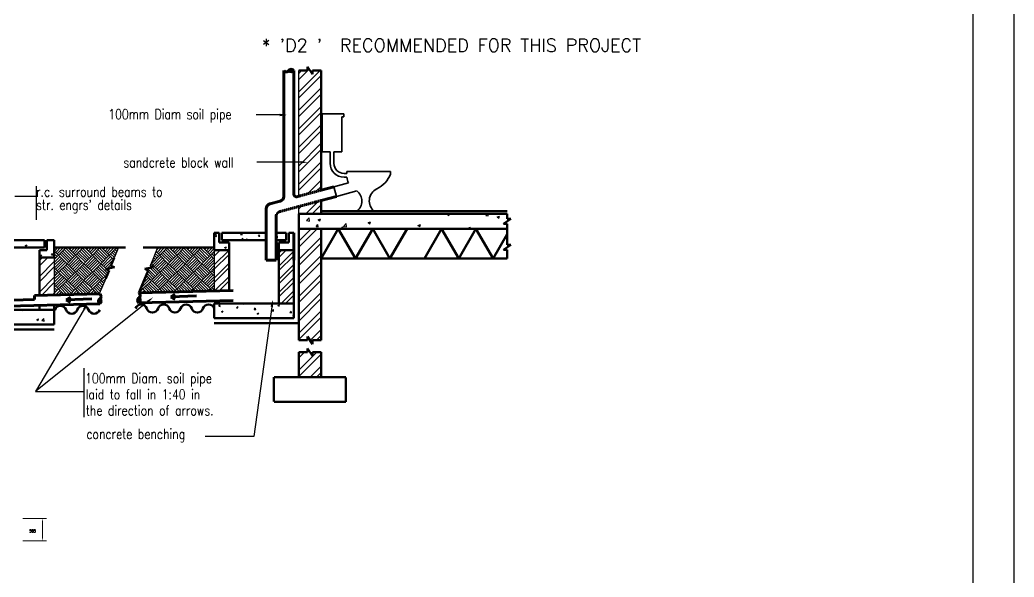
# Model space of a CAD drawing. Header units: inches. Extents: x 23 to 2032867, y 13 to 664695.
# Drawn here: x 1087707 to 1104096, y 492077 to 501255 of the extents above; entities that cross this region are included whole.
import ezdxf
from ezdxf.enums import TextEntityAlignment as Align

# ---------------------------------------------------------------- set-up
doc = ezdxf.new("R2010")
doc.units = ezdxf.units.IN
doc.header["$MEASUREMENT"] = 0
doc.linetypes.add('DASHED2', pattern=[0.375, 0.25, -0.125])
for name, color, linetype, lineweight in [('DIMEXT', 7, 'Continuous', 9), ('PIPES', 1, 'Continuous', 70), ('TXT1', 4, 'Continuous', 13), ('TXT2', 7, 'Continuous', 0), ('WALLS', 7, 'Continuous', 50)]:
    doc.layers.add(name, color=color, linetype=linetype, lineweight=lineweight)
for name, color, linetype in [('PLOTYR', 15, 'Continuous'), ('plotyr1', 13, 'Continuous'), ('PLUMBING', 8, 'Continuous'), ('WC', 2, 'Continuous')]:
    doc.layers.add(name, color=color, linetype=linetype)
doc.styles.add('RomanS', font='romans.shx')
doc.styles.add('TXT1', font='romand__.ttf', dxfattribs={"width": 0.8, "height": 100})

msp = doc.modelspace()

# ---------------------------------------------------------------- linework, layer by layer
for p, q in [((1092303.548, 500272.313, 0), (1092473.371, 500442.136, 0)), ((1092303.548, 498350.54, 0), (1092303.548, 500420.459, 0)), ((1092303.548, 500069.621, 0), (1092654.385, 500420.459, 0)), ((1092303.548, 500373.659, 0), (1092350.347, 500420.459, 0)), ((1092303.548, 499968.275, 0), (1092672.098, 500336.825, 0)), ((1092303.548, 499765.583, 0), (1092672.098, 500134.133, 0)), ((1092303.548, 499664.237, 0), (1092672.098, 500032.787, 0)), ((1092303.548, 499461.545, 0), (1092672.098, 499830.095, 0)), ((1092303.548, 499360.199, 0), (1092672.098, 499728.749, 0)), ((1091988.853, 499688.64, 0), (1091601.289, 499688.64, 0)), ((1092303.548, 499157.506, 0), (1092672.098, 499526.056, 0)), ((1092303.548, 499056.16, 0), (1092672.098, 499424.71, 0)), ((1092303.548, 498853.468, 0), (1092672.098, 499222.018, 0)), ((1092303.548, 498752.122, 0), (1092672.098, 499120.672, 0)), ((1092332.953, 498909.184, 0), (1091612.759, 498909.184, 0)), ((1092303.548, 498549.43, 0), (1092672.098, 498917.98, 0)), ((1092303.548, 498448.084, 0), (1092672.098, 498816.634, 0)), ((1092447.183, 498389.027, 0), (1092672.098, 498613.942, 0)), ((1087980.096, 497963.736, 0), (1087980.096, 498515.952, 0)), ((1092585.624, 498426.122, 0), (1092672.098, 498512.596, 0)), ((1087626.022, 498349.751, 0), (1087980.096, 498349.751, 0)), ((1092422.567, 498060.373, 0), (1092630.858, 498268.664, 0)), ((1092303.548, 498144.046, 0), (1092353.976, 498194.474, 0)), ((1092303.548, 498060.373, 0), (1092303.548, 498180.961, 0)), ((1092523.913, 498060.373, 0), (1092672.098, 498208.557, 0)), ((1092303.548, 497612.003, 0), (1092506.218, 497814.673, 0)), ((1092303.548, 497510.657, 0), (1092607.564, 497814.673, 0)), ((1092303.548, 497307.965, 0), (1092672.098, 497676.515, 0)), ((1088274.831, 497492.103, 0), (1088286.181, 497503.453, 0)), ((1088346.032, 497377.986, 0), (1088274.831, 497449.187, 0)), ((1088276.538, 497447.48, 0), (1088332.51, 497503.453, 0)), ((1088299.703, 497424.315, 0), (1088378.84, 497503.453, 0)), ((1088322.867, 497401.151, 0), (1088425.17, 497503.453, 0)), ((1088346.032, 497377.986, 0), (1088471.499, 497503.453, 0)), ((1088531.351, 497285.326, 0), (1088392.362, 497424.315, 0)), ((1088554.516, 497308.491, 0), (1088415.527, 497447.48, 0)), ((1088577.68, 497331.656, 0), (1088438.691, 497470.645, 0)), ((1088600.845, 497354.821, 0), (1088461.856, 497493.81, 0)), ((1088624.01, 497377.986, 0), (1088498.543, 497503.453, 0)), ((1088508.186, 497493.81, 0), (1088517.829, 497503.453, 0)), ((1088531.351, 497470.645, 0), (1088564.159, 497503.453, 0)), ((1088554.516, 497447.48, 0), (1088610.488, 497503.453, 0)), ((1088577.68, 497424.315, 0), (1088656.818, 497503.453, 0)), ((1088600.845, 497401.151, 0), (1088703.148, 497503.453, 0)), ((1088624.01, 497377.986, 0), (1088749.477, 497503.453, 0)), ((1088809.329, 497285.326, 0), (1088670.34, 497424.315, 0)), ((1088832.493, 497308.491, 0), (1088693.504, 497447.48, 0)), ((1088855.658, 497331.656, 0), (1088716.669, 497470.645, 0)), ((1088878.823, 497354.821, 0), (1088739.834, 497493.81, 0)), ((1088901.988, 497377.986, 0), (1088776.521, 497503.453, 0)), ((1088786.164, 497493.81, 0), (1088795.807, 497503.453, 0)), ((1088809.329, 497470.645, 0), (1088842.136, 497503.453, 0)), ((1088832.493, 497447.48, 0), (1088888.466, 497503.453, 0)), ((1088855.658, 497424.315, 0), (1088934.796, 497503.453, 0)), ((1088878.823, 497401.151, 0), (1088981.125, 497503.453, 0)), ((1088901.988, 497377.986, 0), (1089027.455, 497503.453, 0)), ((1089087.306, 497285.326, 0), (1088948.317, 497424.315, 0)), ((1089110.471, 497308.491, 0), (1088971.482, 497447.48, 0)), ((1089133.636, 497331.656, 0), (1088994.647, 497470.645, 0)), ((1089156.801, 497354.821, 0), (1089017.812, 497493.81, 0)), ((1089179.966, 497377.986, 0), (1089054.498, 497503.453, 0)), ((1089064.142, 497493.81, 0), (1089073.785, 497503.453, 0)), ((1089087.306, 497470.645, 0), (1089120.114, 497503.453, 0)), ((1089110.471, 497447.48, 0), (1089166.444, 497503.453, 0)), ((1089133.636, 497424.315, 0), (1089212.774, 497503.453, 0)), ((1089156.801, 497401.151, 0), (1089259.103, 497503.453, 0)), ((1089179.966, 497377.986, 0), (1089305.433, 497503.453, 0)), ((1089277.547, 497373.064, 0), (1089226.295, 497424.315, 0)), ((1089291.08, 497405.86, 0), (1089249.46, 497447.48, 0)), ((1089331.352, 497503.453, 0), (1089261.991, 497335.368, 0)), ((1089304.614, 497438.656, 0), (1089272.625, 497470.645, 0)), ((1089318.147, 497471.453, 0), (1089295.79, 497493.81, 0)), ((1089320.344, 497476.776, 0), (1089318.237, 497478.883, 0)), ((1089977.005, 497504.31, 0), (1089907.645, 497336.225, 0)), ((1090013.899, 497377.986, 0), (1089950.882, 497441.003, 0)), ((1089959.983, 497463.058, 0), (1090000.377, 497503.453, 0)), ((1089967.569, 497424.315, 0), (1090046.707, 497503.453, 0)), ((1089972.542, 497493.493, 0), (1089982.502, 497503.453, 0)), ((1089990.734, 497401.151, 0), (1090093.037, 497503.453, 0)), ((1090013.899, 497377.986, 0), (1090139.366, 497503.453, 0)), ((1090199.218, 497285.326, 0), (1090060.229, 497424.315, 0)), ((1090222.382, 497308.491, 0), (1090083.394, 497447.48, 0)), ((1090245.547, 497331.656, 0), (1090106.558, 497470.645, 0)), ((1090268.712, 497354.821, 0), (1090129.723, 497493.81, 0)), ((1090291.877, 497377.986, 0), (1090166.41, 497503.453, 0)), ((1090176.053, 497493.81, 0), (1090185.696, 497503.453, 0)), ((1090199.218, 497470.645, 0), (1090232.026, 497503.453, 0)), ((1090222.382, 497447.48, 0), (1090278.355, 497503.453, 0)), ((1090245.547, 497424.315, 0), (1090324.685, 497503.453, 0)), ((1090268.712, 497401.151, 0), (1090371.014, 497503.453, 0)), ((1090291.877, 497377.986, 0), (1090417.344, 497503.453, 0)), ((1090477.195, 497285.326, 0), (1090338.207, 497424.315, 0)), ((1090500.36, 497308.491, 0), (1090361.371, 497447.48, 0)), ((1090523.525, 497331.656, 0), (1090384.536, 497470.645, 0)), ((1090546.69, 497354.821, 0), (1090407.701, 497493.81, 0)), ((1090569.855, 497377.986, 0), (1090444.388, 497503.453, 0)), ((1090454.031, 497493.81, 0), (1090463.674, 497503.453, 0)), ((1090477.195, 497470.645, 0), (1090510.003, 497503.453, 0)), ((1090500.36, 497447.48, 0), (1090556.333, 497503.453, 0)), ((1090523.525, 497424.315, 0), (1090602.663, 497503.453, 0)), ((1090546.69, 497401.151, 0), (1090648.992, 497503.453, 0)), ((1090569.855, 497377.986, 0), (1090695.322, 497503.453, 0)), ((1090755.173, 497285.326, 0), (1090616.184, 497424.315, 0)), ((1090778.338, 497308.491, 0), (1090639.349, 497447.48, 0)), ((1090801.503, 497331.656, 0), (1090662.514, 497470.645, 0)), ((1090824.668, 497354.821, 0), (1090685.679, 497493.81, 0)), ((1090847.833, 497377.986, 0), (1090722.365, 497503.453, 0)), ((1090732.008, 497493.81, 0), (1090741.652, 497503.453, 0)), ((1090755.173, 497470.645, 0), (1090787.981, 497503.453, 0)), ((1090778.338, 497447.48, 0), (1090834.311, 497503.453, 0)), ((1090801.503, 497424.315, 0), (1090880.64, 497503.453, 0)), ((1090824.668, 497401.151, 0), (1090911.248, 497487.73, 0)), ((1090847.833, 497377.986, 0), (1090911.248, 497441.401, 0)), ((1090908.386, 497478.468, 0), (1090883.402, 497503.453, 0)), ((1090911.248, 497407.23, 0), (1090894.162, 497424.315, 0)), ((1090911.248, 497462.503, 0), (1090911.248, 496790.21, 0)), ((1090911.248, 497435.856, 0), (1090937.895, 497462.503, 0)), ((1092303.548, 497206.619, 0), (1092672.098, 497575.169, 0)), ((1088322.867, 497354.821, 0), (1088274.831, 497402.857, 0)), ((1088274.831, 497306.785, 0), (1088346.032, 497377.986, 0)), ((1088299.703, 497331.656, 0), (1088274.831, 497356.528, 0)), ((1088274.831, 497260.455, 0), (1088369.197, 497354.821, 0)), ((1088274.831, 497339.653, 0), (1088274.831, 496721.173, 0)), ((1088274.831, 497214.125, 0), (1088392.362, 497331.656, 0)), ((1088276.538, 497308.491, 0), (1088274.831, 497310.198, 0)), ((1088276.538, 497169.502, 0), (1088415.527, 497308.491, 0)), ((1088299.703, 497146.338, 0), (1088438.691, 497285.326, 0)), ((1088322.867, 497123.173, 0), (1088461.856, 497262.162, 0)), ((1088485.021, 497238.997, 0), (1088346.032, 497377.986, 0)), ((1088508.186, 497262.162, 0), (1088369.197, 497401.151, 0)), ((1088485.021, 497238.997, 0), (1088624.01, 497377.986, 0)), ((1088508.186, 497215.832, 0), (1088647.175, 497354.821, 0)), ((1088531.351, 497192.667, 0), (1088670.34, 497331.656, 0)), ((1088554.516, 497169.502, 0), (1088693.504, 497308.491, 0)), ((1088577.68, 497146.338, 0), (1088716.669, 497285.326, 0)), ((1088600.845, 497123.173, 0), (1088739.834, 497262.162, 0)), ((1088762.999, 497238.997, 0), (1088624.01, 497377.986, 0)), ((1088786.164, 497262.162, 0), (1088647.175, 497401.151, 0)), ((1088762.999, 497238.997, 0), (1088901.988, 497377.986, 0)), ((1088786.164, 497215.832, 0), (1088925.153, 497354.821, 0)), ((1088809.329, 497192.667, 0), (1088948.317, 497331.656, 0)), ((1088832.493, 497169.502, 0), (1088971.482, 497308.491, 0)), ((1088855.658, 497146.338, 0), (1088994.647, 497285.326, 0)), ((1088878.823, 497123.173, 0), (1089017.812, 497262.162, 0)), ((1089040.977, 497238.997, 0), (1088901.988, 497377.986, 0)), ((1089064.142, 497262.162, 0), (1088925.153, 497401.151, 0)), ((1089040.977, 497238.997, 0), (1089179.966, 497377.986, 0)), ((1089064.142, 497215.832, 0), (1089203.13, 497354.821, 0)), ((1089087.306, 497192.667, 0), (1089226.295, 497331.656, 0)), ((1089110.471, 497169.502, 0), (1089249.46, 497308.491, 0)), ((1089250.48, 497307.472, 0), (1089179.966, 497377.986, 0)), ((1089264.013, 497340.268, 0), (1089203.13, 497401.151, 0)), ((1089907.645, 497336.225, 0), (1089852.973, 497203.738, 0)), ((1089874.91, 497238.997, 0), (1090013.899, 497377.986, 0)), ((1089898.075, 497262.162, 0), (1089883.214, 497277.023, 0)), ((1089921.24, 497285.326, 0), (1089896.748, 497309.819, 0)), ((1089898.075, 497215.832, 0), (1090037.064, 497354.821, 0)), ((1089944.405, 497308.491, 0), (1089910.281, 497342.615, 0)), ((1089921.24, 497192.667, 0), (1090060.229, 497331.656, 0)), ((1089967.569, 497331.656, 0), (1089923.815, 497375.411, 0)), ((1089990.734, 497354.821, 0), (1089937.348, 497408.207, 0)), ((1089944.405, 497169.502, 0), (1090083.394, 497308.491, 0)), ((1089967.569, 497146.338, 0), (1090106.558, 497285.326, 0)), ((1089990.734, 497123.173, 0), (1090129.723, 497262.162, 0)), ((1090152.888, 497238.997, 0), (1090013.899, 497377.986, 0)), ((1090176.053, 497262.162, 0), (1090037.064, 497401.151, 0)), ((1090152.888, 497238.997, 0), (1090291.877, 497377.986, 0)), ((1090176.053, 497215.832, 0), (1090315.042, 497354.821, 0)), ((1090199.218, 497192.667, 0), (1090338.207, 497331.656, 0)), ((1090222.382, 497169.502, 0), (1090361.371, 497308.491, 0)), ((1090245.547, 497146.338, 0), (1090384.536, 497285.326, 0)), ((1090268.712, 497123.173, 0), (1090407.701, 497262.162, 0)), ((1090430.866, 497238.997, 0), (1090291.877, 497377.986, 0)), ((1090454.031, 497262.162, 0), (1090315.042, 497401.151, 0)), ((1090430.866, 497238.997, 0), (1090569.855, 497377.986, 0)), ((1090454.031, 497215.832, 0), (1090593.02, 497354.821, 0)), ((1090477.195, 497192.667, 0), (1090616.184, 497331.656, 0)), ((1090500.36, 497169.502, 0), (1090639.349, 497308.491, 0)), ((1090523.525, 497146.338, 0), (1090662.514, 497285.326, 0)), ((1090546.69, 497123.173, 0), (1090685.679, 497262.162, 0)), ((1090708.844, 497238.997, 0), (1090569.855, 497377.986, 0)), ((1090732.008, 497262.162, 0), (1090593.02, 497401.151, 0)), ((1090708.844, 497238.997, 0), (1090847.833, 497377.986, 0)), ((1090732.008, 497215.832, 0), (1090870.997, 497354.821, 0)), ((1090755.173, 497192.667, 0), (1090894.162, 497331.656, 0)), ((1090778.338, 497169.502, 0), (1090911.248, 497302.412, 0)), ((1090801.503, 497146.338, 0), (1090911.248, 497256.082, 0)), ((1090911.248, 497314.571, 0), (1090847.833, 497377.986, 0)), ((1090911.248, 497360.9, 0), (1090870.997, 497401.151, 0)), ((1092303.548, 497003.926, 0), (1092672.098, 497372.476, 0)), ((1092303.548, 496902.58, 0), (1092672.098, 497271.13, 0)), ((1088346.032, 497100.008, 0), (1088274.831, 497171.209, 0)), ((1088322.867, 497076.843, 0), (1088274.831, 497124.879, 0)), ((1088274.831, 497028.807, 0), (1088346.032, 497100.008, 0)), ((1088346.032, 497100.008, 0), (1088485.021, 497238.997, 0)), ((1088485.021, 496961.019, 0), (1088346.032, 497100.008, 0)), ((1088508.186, 496984.184, 0), (1088369.197, 497123.173, 0)), ((1088531.351, 497007.349, 0), (1088392.362, 497146.338, 0)), ((1088554.516, 497030.513, 0), (1088415.527, 497169.502, 0)), ((1088577.68, 497053.678, 0), (1088438.691, 497192.667, 0)), ((1088600.845, 497076.843, 0), (1088461.856, 497215.832, 0)), ((1088624.01, 497100.008, 0), (1088485.021, 497238.997, 0)), ((1088485.021, 496961.019, 0), (1088624.01, 497100.008, 0)), ((1088624.01, 497100.008, 0), (1088762.999, 497238.997, 0)), ((1088762.999, 496961.019, 0), (1088624.01, 497100.008, 0)), ((1088786.164, 496984.184, 0), (1088647.175, 497123.173, 0)), ((1088809.329, 497007.349, 0), (1088670.34, 497146.338, 0)), ((1088832.493, 497030.513, 0), (1088693.504, 497169.502, 0)), ((1088855.658, 497053.678, 0), (1088716.669, 497192.667, 0)), ((1088878.823, 497076.843, 0), (1088739.834, 497215.832, 0)), ((1088901.988, 497100.008, 0), (1088762.999, 497238.997, 0)), ((1088762.999, 496961.019, 0), (1088901.988, 497100.008, 0)), ((1088901.988, 497100.008, 0), (1089040.977, 497238.997, 0)), ((1089040.977, 496961.019, 0), (1088901.988, 497100.008, 0)), ((1089064.142, 496984.184, 0), (1088925.153, 497123.173, 0)), ((1089087.306, 497007.349, 0), (1088948.317, 497146.338, 0)), ((1089110.471, 497030.513, 0), (1088971.482, 497169.502, 0)), ((1089133.636, 497053.678, 0), (1088994.647, 497192.667, 0)), ((1089155.745, 497077.899, 0), (1089017.812, 497215.832, 0)), ((1089127.696, 497152.277, 0), (1089040.977, 497238.997, 0)), ((1089142.531, 497155.232, 0), (1089219.362, 497232.063, 0)), ((1089200.385, 497166.757, 0), (1089227.982, 497194.354, 0)), ((1089921.24, 497007.349, 0), (1089815.547, 497113.042, 0)), ((1089944.405, 497030.513, 0), (1089829.358, 497145.56, 0)), ((1089967.569, 497053.678, 0), (1089852.523, 497168.724, 0)), ((1089871.475, 497196.102, 0), (1089856.147, 497211.43, 0)), ((1089862.332, 497226.419, 0), (1089874.91, 497238.997, 0)), ((1089874.91, 497238.997, 0), (1089869.681, 497244.226, 0)), ((1090013.899, 497100.008, 0), (1089874.91, 497238.997, 0)), ((1089874.91, 496961.019, 0), (1090013.899, 497100.008, 0)), ((1089990.734, 497076.843, 0), (1089891.005, 497176.572, 0)), ((1090013.899, 497100.008, 0), (1090152.888, 497238.997, 0)), ((1090152.888, 496961.019, 0), (1090013.899, 497100.008, 0)), ((1090176.053, 496984.184, 0), (1090037.064, 497123.173, 0)), ((1090199.218, 497007.349, 0), (1090060.229, 497146.338, 0)), ((1090222.382, 497030.513, 0), (1090083.394, 497169.502, 0)), ((1090245.547, 497053.678, 0), (1090106.558, 497192.667, 0)), ((1090268.712, 497076.843, 0), (1090129.723, 497215.832, 0)), ((1090291.877, 497100.008, 0), (1090152.888, 497238.997, 0)), ((1090152.888, 496961.019, 0), (1090291.877, 497100.008, 0)), ((1090291.877, 497100.008, 0), (1090430.866, 497238.997, 0)), ((1090430.866, 496961.019, 0), (1090291.877, 497100.008, 0)), ((1090454.031, 496984.184, 0), (1090315.042, 497123.173, 0)), ((1090477.195, 497007.349, 0), (1090338.207, 497146.338, 0)), ((1090500.36, 497030.513, 0), (1090361.371, 497169.502, 0)), ((1090523.525, 497053.678, 0), (1090384.536, 497192.667, 0)), ((1090546.69, 497076.843, 0), (1090407.701, 497215.832, 0)), ((1090569.855, 497100.008, 0), (1090430.866, 497238.997, 0)), ((1090430.866, 496961.019, 0), (1090569.855, 497100.008, 0)), ((1090569.855, 497100.008, 0), (1090708.844, 497238.997, 0)), ((1090708.844, 496961.019, 0), (1090569.855, 497100.008, 0)), ((1090732.008, 496984.184, 0), (1090593.02, 497123.173, 0)), ((1090755.173, 497007.349, 0), (1090616.184, 497146.338, 0)), ((1090778.338, 497030.513, 0), (1090639.349, 497169.502, 0)), ((1090801.503, 497053.678, 0), (1090662.514, 497192.667, 0)), ((1090824.668, 497076.843, 0), (1090685.679, 497215.832, 0)), ((1090847.833, 497100.008, 0), (1090708.844, 497238.997, 0)), ((1090708.844, 496961.019, 0), (1090847.833, 497100.008, 0)), ((1090824.668, 497123.173, 0), (1090911.248, 497209.753, 0)), ((1090847.833, 497100.008, 0), (1090911.248, 497163.423, 0)), ((1090911.248, 497036.593, 0), (1090847.833, 497100.008, 0)), ((1090911.248, 497082.922, 0), (1090870.997, 497123.173, 0)), ((1090911.248, 497129.252, 0), (1090894.162, 497146.338, 0)), ((1088299.703, 497053.678, 0), (1088274.831, 497078.55, 0)), ((1088274.831, 496982.477, 0), (1088369.197, 497076.843, 0)), ((1088274.831, 496936.148, 0), (1088392.362, 497053.678, 0)), ((1088276.538, 497030.513, 0), (1088274.831, 497032.22, 0)), ((1088276.538, 496891.525, 0), (1088415.527, 497030.513, 0)), ((1088299.703, 496868.36, 0), (1088438.691, 497007.349, 0)), ((1088322.867, 496845.195, 0), (1088461.856, 496984.184, 0)), ((1088346.032, 496822.03, 0), (1088485.021, 496961.019, 0)), ((1088600.845, 496798.865, 0), (1088461.856, 496937.854, 0)), ((1088624.01, 496822.03, 0), (1088485.021, 496961.019, 0)), ((1088508.186, 496937.854, 0), (1088647.175, 497076.843, 0)), ((1088531.351, 496914.689, 0), (1088670.34, 497053.678, 0)), ((1088554.516, 496891.525, 0), (1088693.504, 497030.513, 0)), ((1088577.68, 496868.36, 0), (1088716.669, 497007.349, 0)), ((1088600.845, 496845.195, 0), (1088739.834, 496984.184, 0)), ((1088624.01, 496822.03, 0), (1088762.999, 496961.019, 0)), ((1088878.823, 496798.865, 0), (1088739.834, 496937.854, 0)), ((1088901.988, 496822.03, 0), (1088762.999, 496961.019, 0)), ((1088786.164, 496937.854, 0), (1088925.153, 497076.843, 0)), ((1088809.329, 496914.689, 0), (1088948.317, 497053.678, 0)), ((1088832.493, 496891.525, 0), (1088971.482, 497030.513, 0)), ((1088855.658, 496868.36, 0), (1088994.647, 497007.349, 0)), ((1088878.823, 496845.195, 0), (1089017.812, 496984.184, 0)), ((1088901.988, 496822.03, 0), (1089040.977, 496961.019, 0)), ((1089121.407, 496994.685, 0), (1089016.555, 496740.595, 0)), ((1089074.544, 496881.122, 0), (1089017.812, 496937.854, 0)), ((1089040.977, 496961.019, 0), (1089154.262, 497074.304, 0)), ((1089088.078, 496913.918, 0), (1089040.977, 496961.019, 0)), ((1089064.142, 496937.854, 0), (1089121.711, 496995.424, 0)), ((1089712.756, 496845.195, 0), (1089851.745, 496984.184, 0)), ((1089732.132, 496910.9, 0), (1089828.581, 497007.349, 0)), ((1089735.921, 496822.03, 0), (1089874.91, 496961.019, 0)), ((1089764.682, 496989.78, 0), (1089805.416, 497030.513, 0)), ((1089874.91, 496961.019, 0), (1089788.48, 497047.45, 0)), ((1089898.075, 496984.184, 0), (1089802.013, 497080.246, 0)), ((1089990.734, 496798.865, 0), (1089851.745, 496937.854, 0)), ((1090013.899, 496822.03, 0), (1089874.91, 496961.019, 0)), ((1089898.075, 496937.854, 0), (1090037.064, 497076.843, 0)), ((1089921.24, 496914.689, 0), (1090060.229, 497053.678, 0)), ((1089944.405, 496891.525, 0), (1090083.394, 497030.513, 0)), ((1089967.569, 496868.36, 0), (1090106.558, 497007.349, 0)), ((1089990.734, 496845.195, 0), (1090129.723, 496984.184, 0)), ((1090013.899, 496822.03, 0), (1090152.888, 496961.019, 0)), ((1090268.712, 496798.865, 0), (1090129.723, 496937.854, 0)), ((1090291.877, 496822.03, 0), (1090152.888, 496961.019, 0)), ((1090176.053, 496937.854, 0), (1090315.042, 497076.843, 0)), ((1090199.218, 496914.689, 0), (1090338.207, 497053.678, 0)), ((1090222.382, 496891.525, 0), (1090361.371, 497030.513, 0)), ((1090245.547, 496868.36, 0), (1090384.536, 497007.349, 0)), ((1090268.712, 496845.195, 0), (1090407.701, 496984.184, 0)), ((1090291.877, 496822.03, 0), (1090430.866, 496961.019, 0)), ((1090546.69, 496798.865, 0), (1090407.701, 496937.854, 0)), ((1090569.855, 496822.03, 0), (1090430.866, 496961.019, 0)), ((1090454.031, 496937.854, 0), (1090593.02, 497076.843, 0)), ((1090477.195, 496914.689, 0), (1090616.184, 497053.678, 0)), ((1090500.36, 496891.525, 0), (1090639.349, 497030.513, 0)), ((1090523.525, 496868.36, 0), (1090662.514, 497007.349, 0)), ((1090546.69, 496845.195, 0), (1090685.679, 496984.184, 0)), ((1090569.855, 496822.03, 0), (1090708.844, 496961.019, 0)), ((1090824.668, 496798.865, 0), (1090685.679, 496937.854, 0)), ((1090847.833, 496822.03, 0), (1090708.844, 496961.019, 0)), ((1090732.008, 496937.854, 0), (1090870.997, 497076.843, 0)), ((1090755.173, 496914.689, 0), (1090894.162, 497053.678, 0)), ((1090778.338, 496891.525, 0), (1090911.248, 497024.434, 0)), ((1090801.503, 496868.36, 0), (1090911.248, 496978.104, 0)), ((1090824.668, 496845.195, 0), (1090911.248, 496931.775, 0)), ((1092303.548, 496699.888, 0), (1092672.098, 497068.438, 0)), ((1092303.548, 496598.542, 0), (1092672.098, 496967.092, 0)), ((1088346.032, 496822.03, 0), (1088274.831, 496893.231, 0)), ((1088322.867, 496798.865, 0), (1088274.831, 496846.902, 0)), ((1088274.831, 496750.829, 0), (1088346.032, 496822.03, 0)), ((1088299.703, 496775.7, 0), (1088274.831, 496800.572, 0)), ((1088291.953, 496721.621, 0), (1088369.197, 496798.865, 0)), ((1088339.528, 496722.867, 0), (1088392.362, 496775.7, 0)), ((1088442.499, 496725.563, 0), (1088346.032, 496822.03, 0)), ((1088487.646, 496726.745, 0), (1088369.197, 496845.195, 0)), ((1088531.351, 496729.371, 0), (1088392.362, 496868.36, 0)), ((1088554.516, 496752.536, 0), (1088415.527, 496891.525, 0)), ((1088577.68, 496775.7, 0), (1088438.691, 496914.689, 0)), ((1088529.83, 496727.85, 0), (1088624.01, 496822.03, 0)), ((1088577.405, 496729.096, 0), (1088647.175, 496798.865, 0)), ((1088713.384, 496732.657, 0), (1088624.01, 496822.03, 0)), ((1088624.981, 496730.342, 0), (1088670.34, 496775.7, 0)), ((1088758.531, 496733.839, 0), (1088647.175, 496845.195, 0)), ((1088803.678, 496735.021, 0), (1088670.34, 496868.36, 0)), ((1088832.493, 496752.536, 0), (1088693.504, 496891.525, 0)), ((1088855.658, 496775.7, 0), (1088716.669, 496914.689, 0)), ((1088815.283, 496735.325, 0), (1088901.988, 496822.03, 0)), ((1088862.858, 496736.571, 0), (1088925.153, 496798.865, 0)), ((1088984.268, 496739.75, 0), (1088901.988, 496822.03, 0)), ((1088910.434, 496737.817, 0), (1088948.317, 496775.7, 0)), ((1089020.41, 496749.938, 0), (1088925.153, 496845.195, 0)), ((1089033.944, 496782.734, 0), (1088948.317, 496868.36, 0)), ((1089047.477, 496815.53, 0), (1088971.482, 496891.525, 0)), ((1089061.011, 496848.326, 0), (1088994.647, 496914.689, 0)), ((1089087.306, 496914.689, 0), (1089089.161, 496916.544, 0)), ((1089679.318, 496757.95, 0), (1089672.025, 496765.243, 0)), ((1089675.58, 496761.689, 0), (1089735.921, 496822.03, 0)), ((1089689.592, 496775.7, 0), (1089680.212, 496785.08, 0)), ((1089712.756, 496798.865, 0), (1089693.745, 496817.877, 0)), ((1089735.921, 496822.03, 0), (1089707.279, 496850.673, 0)), ((1089719.216, 496758.995, 0), (1089759.086, 496798.865, 0)), ((1089796.921, 496761.03, 0), (1089735.921, 496822.03, 0)), ((1089842.069, 496762.212, 0), (1089759.086, 496845.195, 0)), ((1089766.792, 496760.241, 0), (1089782.251, 496775.7, 0)), ((1089887.216, 496763.394, 0), (1089782.251, 496868.36, 0)), ((1089932.364, 496764.577, 0), (1089805.416, 496891.525, 0)), ((1089967.569, 496775.7, 0), (1089828.581, 496914.689, 0)), ((1089957.093, 496765.224, 0), (1090013.899, 496822.03, 0)), ((1090004.669, 496766.47, 0), (1090037.064, 496798.865, 0)), ((1090067.806, 496768.123, 0), (1090013.899, 496822.03, 0)), ((1090112.953, 496769.306, 0), (1090037.064, 496845.195, 0)), ((1090052.244, 496767.716, 0), (1090060.229, 496775.7, 0)), ((1090158.101, 496770.488, 0), (1090060.229, 496868.36, 0)), ((1090203.248, 496771.67, 0), (1090083.394, 496891.525, 0)), ((1090245.547, 496775.7, 0), (1090106.558, 496914.689, 0)), ((1090242.546, 496772.699, 0), (1090291.877, 496822.03, 0)), ((1090290.121, 496773.945, 0), (1090315.042, 496798.865, 0)), ((1090338.69, 496775.217, 0), (1090291.877, 496822.03, 0)), ((1090383.838, 496776.399, 0), (1090315.042, 496845.195, 0)), ((1090337.697, 496775.191, 0), (1090338.207, 496775.7, 0)), ((1090428.985, 496777.581, 0), (1090338.207, 496868.36, 0)), ((1090474.132, 496778.763, 0), (1090361.371, 496891.525, 0)), ((1090519.28, 496779.946, 0), (1090384.536, 496914.689, 0)), ((1090527.999, 496780.174, 0), (1090569.855, 496822.03, 0)), ((1090609.575, 496782.31, 0), (1090569.855, 496822.03, 0)), ((1090575.574, 496781.42, 0), (1090593.02, 496798.865, 0)), ((1090654.722, 496783.492, 0), (1090593.02, 496845.195, 0)), ((1090699.87, 496784.675, 0), (1090616.184, 496868.36, 0)), ((1090745.017, 496785.857, 0), (1090639.349, 496891.525, 0)), ((1090790.164, 496787.039, 0), (1090662.514, 496914.689, 0)), ((1090813.451, 496787.649, 0), (1090847.833, 496822.03, 0)), ((1090847.833, 496822.03, 0), (1090911.248, 496885.445, 0)), ((1090880.459, 496789.403, 0), (1090847.833, 496822.03, 0)), ((1090861.027, 496788.895, 0), (1090870.997, 496798.865, 0)), ((1090909.847, 496806.345, 0), (1090870.997, 496845.195, 0)), ((1090893.24, 496789.738, 0), (1090911.248, 496807.746, 0)), ((1090911.248, 496851.274, 0), (1090894.162, 496868.36, 0)), ((1092303.548, 496395.85, 0), (1092672.098, 496764.4, 0)), ((1089810.069, 496610.33, 0), (1087965.498, 495133.701, 0)), ((1088276.538, 496752.536, 0), (1088274.831, 496754.242, 0)), ((1088387.104, 496724.113, 0), (1088415.527, 496752.536, 0)), ((1088434.679, 496725.358, 0), (1088438.691, 496729.371, 0)), ((1088672.556, 496731.588, 0), (1088693.504, 496752.536, 0)), ((1088958.009, 496739.062, 0), (1088971.482, 496752.536, 0)), ((1092303.548, 496294.504, 0), (1092672.098, 496663.054, 0)), ((1088765.556, 496490.742, 0), (1087965.636, 495133.857, 0)), ((1091858.764, 496527.122, 0), (1091563.759, 494393.164, 0)), ((1092303.548, 496091.812, 0), (1092672.098, 496460.362, 0)), ((1092303.548, 495990.466, 0), (1092672.098, 496359.016, 0)), ((1092489.758, 495973.984, 0), (1092672.098, 496156.323, 0)), ((1092594.007, 495976.886, 0), (1092672.098, 496054.977, 0)), ((1088767.453, 494708.65, 0), (1088767.453, 495519.379, 0)), ((1087965.636, 495133.857, 0), (1088767.453, 495133.857, 0)), ((1091563.759, 494393.164, 0), (1090758.582, 494393.164, 0))]:
    msp.add_line(p, q)
at = {"color": 0}
for p, q in [((1092430.471, 497948.256, 0), (1092475.124, 497994.794, 0)), ((1092430.471, 497948.256, 0), (1092481.458, 497940.348, 0)), ((1092481.471, 497940.332, 0), (1092475.137, 497994.778, 0)), ((1092621.533, 497961.43, 0), (1092661.675, 497976.838, 0)), ((1092621.533, 497961.43, 0), (1092650.05, 497942.194, 0)), ((1092650.063, 497942.177, 0), (1092661.687, 497976.821, 0)), ((1093445.439, 497915.515, 0), (1093485.581, 497930.924, 0)), ((1093445.439, 497915.515, 0), (1093473.957, 497896.28, 0)), ((1093473.969, 497896.262, 0), (1093485.593, 497930.907, 0)), ((1094751.045, 498054.508, 0), (1094766.324, 498060.373, 0)), ((1094751.045, 498054.508, 0), (1094779.562, 498035.273, 0)), ((1094779.575, 498035.254, 0), (1094788.003, 498060.373, 0)), ((1095390.05, 498030.369, 0), (1095415.226, 498060.373, 0)), ((1095390.05, 498030.369, 0), (1095424.318, 498027.371, 0)), ((1095424.33, 498027.352, 0), (1095418.239, 498060.373, 0)), ((1095574.951, 498008.594, 0), (1095615.093, 498024.003, 0)), ((1095574.951, 498008.594, 0), (1095603.469, 497989.359, 0)), ((1095603.481, 497989.339, 0), (1095615.105, 498023.983, 0)), ((1091050.537, 497743.314, 0), (1091055.437, 497749.153, 0)), ((1091050.537, 497743.314, 0), (1091075.014, 497741.172, 0)), ((1091075.026, 497741.156, 0), (1091073.551, 497749.153, 0)), ((1092591.16, 497850.968, 0), (1092618.798, 497883.906, 0)), ((1092591.16, 497850.968, 0), (1092625.427, 497847.97, 0)), ((1092625.439, 497847.953, 0), (1092618.81, 497883.889, 0)), ((1093002.365, 497814.992, 0), (1093030.003, 497847.93, 0)), ((1093002.365, 497814.992, 0), (1093006.016, 497814.673, 0)), ((1093036.147, 497814.673, 0), (1093030.015, 497847.913, 0)), ((1093042.32, 497853.364, 0), (1093086.974, 497899.902, 0)), ((1093042.32, 497853.364, 0), (1093093.308, 497845.456, 0)), ((1093093.32, 497845.44, 0), (1093086.986, 497899.886, 0)), ((1094269.346, 497869.601, 0), (1094309.487, 497885.01, 0)), ((1094269.346, 497869.601, 0), (1094297.863, 497850.366, 0)), ((1094297.875, 497850.348, 0), (1094309.499, 497884.992, 0)), ((1095093.252, 497823.687, 0), (1095133.394, 497839.096, 0)), ((1095093.252, 497823.687, 0), (1095106.615, 497814.673, 0)), ((1095125.217, 497814.673, 0), (1095133.406, 497839.077, 0)), ((1090911.435, 497692.822, 0), (1090943.331, 497726.064, 0)), ((1090911.435, 497692.822, 0), (1090947.855, 497687.174, 0)), ((1090947.867, 497687.159, 0), (1090943.343, 497726.049, 0)), ((1091344.255, 497717.617, 0), (1091363.997, 497741.144, 0)), ((1091344.255, 497717.617, 0), (1091368.732, 497715.475, 0)), ((1091349.68, 497626.303, 0), (1091380.366, 497658.284, 0)), ((1091368.744, 497715.459, 0), (1091364.009, 497741.128, 0)), ((1091384.097, 497626.303, 0), (1091380.378, 497658.269, 0)), ((1091426.28, 497639.554, 0), (1091454.952, 497650.56, 0)), ((1091426.28, 497639.554, 0), (1091445.925, 497626.303, 0)), ((1091446.831, 497626.303, 0), (1091454.964, 497650.544, 0)), ((1091637.973, 497691.92, 0), (1091657.715, 497715.447, 0)), ((1091637.973, 497691.92, 0), (1091662.45, 497689.778, 0)), ((1091662.462, 497689.762, 0), (1091657.727, 497715.43, 0)), ((1091931.691, 497666.223, 0), (1091951.433, 497689.75, 0)), ((1091931.691, 497666.223, 0), (1091956.168, 497664.081, 0)), ((1091956.18, 497664.065, 0), (1091951.445, 497689.733, 0)), ((1087795.615, 497539.38, 0), (1087824.288, 497550.387, 0)), ((1087795.615, 497539.38, 0), (1087815.985, 497525.641, 0)), ((1087815.997, 497525.627, 0), (1087824.3, 497550.373, 0)), ((1090911.248, 497218.686, 0), (1091155.065, 497462.503, 0)), ((1090911.248, 497363.466, 0), (1091010.285, 497462.503, 0)), ((1091082.209, 497507.477, 0), (1091110.881, 497518.483, 0)), ((1091082.209, 497507.477, 0), (1091102.578, 497493.738, 0)), ((1091102.59, 497493.722, 0), (1091110.893, 497518.468, 0)), ((1091975.948, 497414.705, 0), (1092023.746, 497462.503, 0)), ((1091975.948, 497342.315, 0), (1092096.136, 497462.503, 0)), ((1091975.948, 497197.535, 0), (1092221.648, 497443.235, 0)), ((1088029.131, 497290.083, 0), (1088078.701, 497339.653, 0)), ((1088029.131, 497203.215, 0), (1088165.569, 497339.653, 0)), ((1088029.131, 497029.479, 0), (1088274.831, 497275.179, 0)), ((1088040.049, 497374.508, 0), (1088068.721, 497385.514, 0)), ((1088040.049, 497374.508, 0), (1088060.418, 497360.768, 0)), ((1088060.43, 497360.755, 0), (1088068.733, 497385.501, 0)), ((1088226.994, 497384.238, 0), (1088246.736, 497407.766, 0)), ((1088226.994, 497384.238, 0), (1088251.471, 497382.097, 0)), ((1088251.483, 497382.083, 0), (1088246.748, 497407.752, 0)), ((1090911.248, 497146.296, 0), (1091156.948, 497391.996, 0)), ((1091975.948, 497125.145, 0), (1092221.648, 497370.845, 0)), ((1088029.131, 496942.611, 0), (1088274.831, 497188.311, 0)), ((1089169.279, 497110.695, 0), (1089136.446, 497143.528, 0)), ((1089156.801, 497123.173, 0), (1089165.264, 497131.636, 0)), ((1089258.24, 497178.282, 0), (1089260.778, 497180.821, 0)), ((1090911.248, 497001.516, 0), (1091156.948, 497247.216, 0)), ((1090911.248, 496929.125, 0), (1091156.948, 497174.825, 0)), ((1091975.948, 496980.365, 0), (1092221.648, 497226.065, 0)), ((1091975.948, 496907.975, 0), (1092221.648, 497153.675, 0)), ((1088029.131, 496768.875, 0), (1088274.831, 497014.575, 0)), ((1088062.743, 496715.619, 0), (1088274.831, 496927.707, 0)), ((1090917.27, 496790.367, 0), (1091156.948, 497030.045, 0)), ((1090991.606, 496792.314, 0), (1091156.948, 496957.655, 0)), ((1091975.948, 496763.194, 0), (1092221.648, 497008.894, 0)), ((1091975.948, 496690.804, 0), (1092221.648, 496936.504, 0)), ((1091140.28, 496796.207, 0), (1091156.948, 496812.875, 0)), ((1092015.327, 496585.404, 0), (1092221.648, 496791.724, 0)), ((1088241.151, 496720.291, 0), (1088274.831, 496753.971, 0)), ((1092087.717, 496585.404, 0), (1092221.648, 496719.334, 0)), ((1087745.197, 496480.921, 0), (1087761.505, 496469.921, 0)), ((1087761.516, 496469.908, 0), (1087765.212, 496480.921, 0)), ((1090984.094, 496536.92, 0), (1091003.835, 496560.447, 0)), ((1090984.094, 496536.92, 0), (1091008.57, 496534.779, 0)), ((1091008.582, 496534.763, 0), (1091003.847, 496560.431, 0)), ((1091027.729, 496451.758, 0), (1091056.402, 496462.764, 0)), ((1091027.729, 496451.758, 0), (1091048.099, 496438.018, 0)), ((1091048.11, 496438.003, 0), (1091056.413, 496462.748, 0)), ((1091277.812, 496511.223, 0), (1091297.553, 496534.75, 0)), ((1091277.812, 496511.223, 0), (1091302.288, 496509.082, 0)), ((1091302.3, 496509.066, 0), (1091297.565, 496534.734, 0)), ((1091371.8, 496583.834, 0), (1091375.889, 496585.404, 0)), ((1091371.8, 496583.834, 0), (1091392.17, 496570.095, 0)), ((1091392.181, 496570.079, 0), (1091397.323, 496585.404, 0)), ((1091571.53, 496485.526, 0), (1091591.272, 496509.053, 0)), ((1091571.53, 496485.526, 0), (1091596.006, 496483.385, 0)), ((1091596.018, 496483.368, 0), (1091591.283, 496509.037, 0)), ((1091865.248, 496459.829, 0), (1091884.99, 496483.356, 0)), ((1091865.248, 496459.829, 0), (1091889.724, 496457.688, 0)), ((1091889.736, 496457.671, 0), (1091885.001, 496483.34, 0)), ((1091960.305, 496551.038, 0), (1091988.977, 496562.045, 0)), ((1091960.305, 496551.038, 0), (1091980.674, 496537.299, 0)), ((1091980.685, 496537.282, 0), (1091988.989, 496562.028, 0)), ((1092158.966, 496434.132, 0), (1092178.708, 496457.659, 0)), ((1092158.966, 496434.132, 0), (1092183.443, 496431.991, 0)), ((1092183.454, 496431.974, 0), (1092178.719, 496457.642, 0)), ((1087985.569, 496318.788, 0), (1088014.242, 496329.795, 0)), ((1087985.569, 496318.788, 0), (1088005.939, 496305.049, 0)), ((1088005.95, 496305.036, 0), (1088014.253, 496329.781, 0)), ((1088069.353, 496300.556, 0), (1088101.249, 496333.798, 0)), ((1088069.353, 496300.556, 0), (1088105.773, 496294.908, 0)), ((1088105.784, 496294.895, 0), (1088101.26, 496333.785, 0)), ((1091616.234, 496418.962, 0), (1091644.906, 496429.968, 0)), ((1091616.234, 496418.962, 0), (1091636.603, 496405.222, 0)), ((1091636.614, 496405.206, 0), (1091644.917, 496429.952, 0)), ((1092204.738, 496386.166, 0), (1092221.648, 496392.657, 0)), ((1092204.738, 496386.166, 0), (1092221.648, 496374.76, 0)), ((1092303.548, 495483.735, 0), (1092600.139, 495780.326, 0)), ((1092303.548, 495686.427, 0), (1092397.447, 495780.326, 0)), ((1092446.873, 495829.752, 0), (1092451.672, 495834.552, 0)), ((1092303.548, 495382.389, 0), (1092672.098, 495750.939, 0)), ((1092494.677, 495370.826, 0), (1092672.098, 495548.247, 0)), ((1092596.023, 495370.826, 0), (1092672.098, 495446.901, 0))]:
    msp.add_line(p, q, dxfattribs=at)
for points in [[(1091988.853, 499709.115, 0), (1091988.853, 499668.165, 0), (1092111.703, 499688.64, 0)], [(1092332.953, 498929.659, 0), (1092332.953, 498888.709, 0), (1092455.803, 498909.184, 0)], [(1088747.918, 496501.14, 0), (1088783.194, 496480.344, 0), (1088827.945, 496596.571, 0)], [(1089797.243, 496626.29, 0), (1089822.894, 496594.369, 0), (1089905.831, 496687.282, 0)], [(1091838.495, 496530.02, 0), (1091879.033, 496524.225, 0), (1091876.149, 496648.736, 0)]]:
    msp.add_solid(points)
at = {"layer": 'DIMEXT'}
for p, q in [((1087755.081, 493039.903, 0), (1088144.141, 493039.903, 0)), ((1088081.141, 492718.603, 0), (1088081.141, 492992.653, 0)), ((1087755.081, 492671.353, 0), (1088144.141, 492671.353, 0))]:
    msp.add_line(p, q, dxfattribs=at)
for points in [[(1088073.266, 492992.653, 0), (1088089.016, 492992.653, 0), (1088081.141, 493039.903, 0)], [(1088073.266, 492718.603, 0), (1088089.016, 492718.603, 0), (1088081.141, 492671.353, 0)]]:
    msp.add_solid(points, dxfattribs=at)
at = {"layer": 'PIPES'}
for p, q in [((1092057.848, 498347.549, 0), (1092057.848, 500420.459, 0)), ((1092221.648, 500420.459, 0), (1092221.648, 498381.962, 0)), ((1092672.098, 498449.292, 0), (1092883.4, 498505.911, 0)), ((1091827.535, 498222.993, 0), (1091997.145, 498268.439, 0)), ((1092273.196, 498342.407, 0), (1092303.548, 498350.54, 0)), ((1092925.794, 498347.692, 0), (1092672.098, 498279.714, 0)), ((1091766.833, 498143.883, 0), (1091766.833, 497749.153, 0)), ((1092303.548, 498180.961, 0), (1092282.35, 498175.282, 0)), ((1091223.237, 496798.379, 0), (1089668.904, 496757.678, 0)), ((1087947.231, 496647.052, 0), (1087373.931, 496632.039, 0)), ((1089024.171, 496740.795, 0), (1087947.231, 496712.594, 0)), ((1087947.231, 496712.594, 0), (1087947.231, 496647.052, 0)), ((1088539.607, 496688.438, 0), (1088470.151, 496645.038, 0)), ((1088470.151, 496645.038, 0), (1088894.801, 496659.867, 0)), ((1088470.151, 496645.038, 0), (1088542.465, 496606.588, 0)), ((1091223.237, 496634.523, 0), (1089668.904, 496593.822, 0)), ((1090263.77, 496737.174, 0), (1090194.315, 496693.774, 0)), ((1090194.315, 496693.774, 0), (1090618.965, 496708.603, 0)), ((1090194.315, 496693.774, 0), (1090266.628, 496655.324, 0)), ((1086923.481, 496521.93, 0), (1089024.171, 496576.939, 0))]:
    msp.add_line(p, q, dxfattribs=at)
at = {"layer": 'PIPES', "linetype": 'DASHED2'}
for p, q in [((1092303.548, 498350.54, 0), (1092672.098, 498449.292, 0)), ((1092672.098, 498279.714, 0), (1091991.335, 498097.304, 0)), ((1091930.633, 498018.195, 0), (1091930.633, 497749.153, 0)), ((1091766.833, 497749.153, 0), (1091766.833, 497298.935, 0)), ((1091930.633, 497749.153, 0), (1091930.633, 497298.935, 0)), ((1092221.648, 497749.153, 0), (1092221.648, 497298.935, 0)), ((1091766.833, 497298.935, 0), (1091930.633, 497298.935, 0))]:
    msp.add_line(p, q, dxfattribs=at)
at = {"layer": 'PIPES'}
for centre, radius, start, end in [((1092098.798, 500451.171, 0), 51.187, 216.8698972, 323.1301028), ((1092097.352, 500481.871, 0), 81.9, 271.0113547, 307.8525697), ((1092180.698, 500389.746, 0), 51.188, 36.8698972, 143.1301028), ((1092176.734, 500459.297, 0), 59.378, 232.3923603, 319.149095), ((1092180.698, 500389.746, 0), 42.997, 46.20962, 140.3143557), ((1092176.734, 500459.297, 0), 51.188, 235.3202058, 311.2037689), ((1091975.948, 498347.549, 0), 81.9, 284.9999999, 0), ((1092262.598, 498381.962, 0), 40.95, 180, 284.9999999), ((1091848.733, 498143.883, 0), 81.9, 104.9999999, 180), ((1089054.884, 496617.945, 0), 51.188, 126.8698978, 233.1301022), ((1089054.884, 496617.945, 0), 42.997, 129.6856446, 223.7903802), ((1088985.333, 496621.909, 0), 51.188, 318.7962308, 34.6797935), ((1088993.459, 496699.845, 0), 51.187, 306.8698978, 53.1301022), ((1088985.333, 496621.909, 0), 59.378, 310.8509051, 37.6076398), ((1088962.759, 496701.29, 0), 81.9, 322.1474307, 358.9886458), ((1089699.616, 496634.828, 0), 51.188, 126.8698978, 233.1301022), ((1089699.616, 496634.828, 0), 42.997, 129.6856446, 223.7903802), ((1089630.065, 496638.792, 0), 51.188, 318.7962308, 34.6797935), ((1089638.191, 496716.728, 0), 51.187, 306.8698978, 53.1301022), ((1089630.065, 496638.792, 0), 59.378, 310.8509051, 37.6076398), ((1089607.492, 496718.173, 0), 81.9, 322.1474307, 358.9886458)]:
    msp.add_arc(centre, radius, start, end, dxfattribs=at)
at = {"layer": 'PIPES', "linetype": 'DASHED2'}
msp.add_arc((1092012.533, 498018.195, 0), 81.9, 104.9999999, 180, dxfattribs=at)
at = {"layer": 'PLOTYR', "color": 1, "linetype": 'Continuous', "ltscale": 250}
msp.add_line((1104096.233, 482135.727), (1104096.233, 521922.184), dxfattribs=at)
at = {"layer": 'plotyr1', "color": 7, "linetype": 'Continuous', "ltscale": 375.000004}
msp.add_line((1103421.232, 482810.728), (1103421.232, 521247.185), dxfattribs=at)
at = {"layer": 'WALLS'}
for p, q in [((1092303.548, 500420.459, 0), (1092446.873, 500420.459, 0)), ((1092446.873, 500420.459, 0), (1092446.873, 500481.884, 0)), ((1092446.873, 500481.884, 0), (1092528.773, 500359.034, 0)), ((1092528.773, 500359.034, 0), (1092528.773, 500420.459, 0)), ((1092528.773, 500420.459, 0), (1092672.098, 500420.459, 0)), ((1092672.098, 500420.459, 0), (1092672.098, 498449.292, 0)), ((1092672.098, 498279.714, 0), (1092672.098, 498060.373, 0)), ((1092672.098, 498101.323, 0), (1095740.522, 498101.323, 0)), ((1092672.098, 498060.373, 0), (1092303.548, 498060.373, 0)), ((1095740.522, 498060.373, 0), (1092303.548, 498060.373, 0)), ((1092303.548, 498060.373, 0), (1092303.548, 497814.673, 0)), ((1095679.097, 497896.573, 0), (1095801.947, 497978.473, 0)), ((1095740.522, 497978.473, 0), (1095740.522, 498060.373, 0)), ((1095801.947, 497978.473, 0), (1095740.522, 497978.473, 0)), ((1090993.148, 497749.153, 0), (1090911.248, 497749.153, 0)), ((1090911.248, 497749.153, 0), (1090911.248, 497462.503, 0)), ((1090993.148, 497585.353, 0), (1090993.148, 497749.153, 0)), ((1091034.098, 497626.303, 0), (1091034.098, 497749.153, 0)), ((1091034.098, 497749.153, 0), (1091766.833, 497749.153, 0)), ((1091930.633, 497749.153, 0), (1092098.798, 497749.153, 0)), ((1092098.798, 497749.153, 0), (1092098.798, 497626.303, 0)), ((1092139.748, 497585.353, 0), (1092139.748, 497749.153, 0)), ((1092139.748, 497749.153, 0), (1092221.648, 497749.153, 0)), ((1092221.648, 497749.153, 0), (1092221.648, 497462.503, 0)), ((1092672.098, 497814.673, 0), (1092303.548, 497814.673, 0)), ((1092303.548, 497814.673, 0), (1092303.548, 495976.886, 0)), ((1092303.548, 497814.673, 0), (1095740.522, 497814.673, 0)), ((1092672.098, 497323.273, 0), (1092955.808, 497814.673, 0)), ((1092672.098, 495976.886, 0), (1092672.098, 497814.673, 0)), ((1092955.808, 497814.673, 0), (1093239.518, 497323.273, 0)), ((1093239.518, 497323.273, 0), (1093523.227, 497814.673, 0)), ((1093523.227, 497814.673, 0), (1093806.937, 497323.273, 0)), ((1093806.937, 497323.273, 0), (1094090.647, 497814.673, 0)), ((1094374.357, 497323.273, 0), (1094658.067, 497814.673, 0)), ((1094658.067, 497814.673, 0), (1094941.777, 497323.273, 0)), ((1094941.777, 497323.273, 0), (1095225.487, 497814.673, 0)), ((1095225.487, 497814.673, 0), (1095509.197, 497323.273, 0)), ((1095740.522, 497896.573, 0), (1095679.097, 497896.573, 0)), ((1095740.522, 497814.673, 0), (1095740.522, 497896.573, 0)), ((1095740.522, 497814.673, 0), (1095740.522, 497548.498, 0)), ((1088111.031, 497626.303, 0), (1087210.131, 497626.303, 0)), ((1088111.031, 497503.453, 0), (1088111.031, 497626.303, 0)), ((1088151.981, 497462.503, 0), (1088151.981, 497626.303, 0)), ((1088151.981, 497626.303, 0), (1088274.831, 497626.303, 0)), ((1088274.831, 497626.303, 0), (1088274.831, 497339.653, 0)), ((1091156.948, 497585.353, 0), (1090993.148, 497585.353, 0)), ((1091766.833, 497626.303, 0), (1091034.098, 497626.303, 0)), ((1091156.948, 497462.503, 0), (1091156.948, 497585.353, 0)), ((1092098.798, 497626.303, 0), (1091930.633, 497626.303, 0)), ((1091975.948, 497462.503, 0), (1091975.948, 497585.353, 0)), ((1091975.948, 497585.353, 0), (1092139.748, 497585.353, 0)), ((1095509.197, 497323.273, 0), (1095740.522, 497723.94, 0)), ((1087210.131, 497503.453, 0), (1088111.031, 497503.453, 0)), ((1088029.131, 497339.653, 0), (1088029.131, 497462.503, 0)), ((1088029.131, 497462.503, 0), (1088151.981, 497462.503, 0)), ((1089446.528, 497503.453, 0), (1088274.831, 497503.453, 0)), ((1090911.248, 497503.453, 0), (1089739.551, 497503.453, 0)), ((1090911.248, 497462.503, 0), (1091156.948, 497462.503, 0)), ((1091156.948, 497462.503, 0), (1090911.248, 497462.503, 0)), ((1091156.948, 496796.644, 0), (1091156.948, 497462.503, 0)), ((1092221.648, 497462.503, 0), (1091975.948, 497462.503, 0)), ((1092221.648, 497462.503, 0), (1091975.948, 497462.503, 0)), ((1091975.948, 497462.503, 0), (1091975.948, 496585.404, 0)), ((1092221.648, 496585.404, 0), (1092221.648, 497462.503, 0)), ((1095801.947, 497548.498, 0), (1095679.097, 497466.598, 0)), ((1095679.097, 497466.598, 0), (1095740.522, 497466.598, 0)), ((1095740.522, 497548.498, 0), (1095801.947, 497548.498, 0)), ((1095740.522, 497466.598, 0), (1095740.522, 497323.273, 0)), ((1088274.831, 497339.653, 0), (1088029.131, 497339.653, 0)), ((1088029.131, 496714.739, 0), (1088029.131, 497339.653, 0)), ((1088029.131, 497339.653, 0), (1088274.831, 497339.653, 0)), ((1089261.991, 497335.368, 0), (1089207.319, 497202.881, 0)), ((1095740.522, 497323.273, 0), (1092672.098, 497323.273, 0)), ((1089264.1, 497179.45, 0), (1089119.298, 497150.604, 0)), ((1089119.298, 497150.604, 0), (1089176.078, 497127.173, 0)), ((1089176.078, 497127.173, 0), (1089121.407, 496994.685, 0)), ((1089207.319, 497202.881, 0), (1089264.1, 497179.45, 0)), ((1089909.753, 497180.307, 0), (1089764.951, 497151.461, 0)), ((1089764.951, 497151.461, 0), (1089821.732, 497128.03, 0)), ((1089821.732, 497128.03, 0), (1089767.06, 496995.542, 0)), ((1089852.973, 497203.738, 0), (1089909.753, 497180.307, 0)), ((1089767.06, 496995.542, 0), (1089668.904, 496757.678, 0)), ((1090911.248, 496790.21, 0), (1091156.948, 496796.644, 0)), ((1088274.831, 496721.173, 0), (1088029.131, 496714.739, 0)), ((1088274.831, 496480.921, 0), (1086923.481, 496480.921, 0)), ((1088029.131, 496480.921, 0), (1088029.131, 496550.883, 0)), ((1088274.831, 496480.921, 0), (1088274.831, 496557.317, 0)), ((1088274.831, 496235.221, 0), (1088274.831, 496480.921, 0)), ((1090911.248, 496585.404, 0), (1092221.648, 496585.404, 0)), ((1090911.248, 496339.704, 0), (1090911.248, 496585.404, 0)), ((1091975.948, 496585.404, 0), (1092221.648, 496585.404, 0)), ((1092221.648, 496585.404, 0), (1092221.648, 496339.704, 0)), ((1092221.648, 496339.704, 0), (1090911.248, 496339.704, 0)), ((1086923.481, 496235.221, 0), (1088274.831, 496235.221, 0)), ((1088274.831, 496153.321, 0), (1087292.031, 496153.321, 0)), ((1090911.248, 496257.804, 0), (1092303.548, 496257.804, 0)), ((1092303.548, 495976.886, 0), (1092446.873, 495976.886, 0)), ((1092446.873, 495976.886, 0), (1092446.873, 496038.311, 0)), ((1092446.873, 496038.311, 0), (1092528.773, 495915.461, 0)), ((1092528.773, 495915.461, 0), (1092528.773, 495976.886, 0)), ((1092528.773, 495976.886, 0), (1092672.098, 495976.886, 0)), ((1092303.548, 495370.826, 0), (1092303.548, 495780.326, 0)), ((1092303.548, 495780.326, 0), (1092446.873, 495780.326, 0)), ((1092446.873, 495780.326, 0), (1092446.873, 495841.751, 0)), ((1092446.873, 495841.751, 0), (1092528.773, 495718.901, 0)), ((1092528.773, 495718.901, 0), (1092528.773, 495780.326, 0)), ((1092528.773, 495780.326, 0), (1092672.098, 495780.326, 0)), ((1092672.098, 495780.326, 0), (1092672.098, 495370.826, 0)), ((1092672.098, 495370.826, 0), (1092303.548, 495370.826, 0))]:
    msp.add_line(p, q, dxfattribs=at)
at = {"layer": 'WALLS', "linetype": 'DASHED2'}
for p, q in [((1091894.048, 495370.826, 0), (1091894.048, 494961.326, 0)), ((1093081.598, 495370.826, 0), (1091894.048, 495370.826, 0)), ((1093081.598, 494961.326, 0), (1093081.598, 495370.826, 0)), ((1091894.048, 494961.326, 0), (1093081.598, 494961.326, 0))]:
    msp.add_line(p, q, dxfattribs=at)
at = {"layer": 'WALLS'}
for centre, start, end in [((1088375.408, 496447.543, 0), 19.4712202, 160.5287798), ((1088560.727, 496513.063, 0), 199.4712202, 340.5287798), ((1088746.045, 496447.543, 0), 19.4712202, 160.5287798), ((1088931.364, 496513.063, 0), 199.4712202, 340.5287798), ((1089705.801, 496467.476, 0), 19.4712202, 160.5287798), ((1089891.119, 496532.996, 0), 199.4712202, 340.5287798), ((1090076.438, 496467.476, 0), 19.4712202, 160.5287798), ((1090261.757, 496532.996, 0), 199.4712202, 340.5287798), ((1090447.075, 496467.476, 0), 19.4712202, 160.5287798), ((1090632.394, 496532.996, 0), 199.4712202, 340.5287798), ((1090817.712, 496467.476, 0), 19.4712202, 160.5287798)]:
    msp.add_arc(centre, 98.28, start, end, dxfattribs=at)
at = {"layer": 'WC', "color": 6, "lineweight": 35}
for p, q in [((1093048.838, 499706.563, 0), (1092688.478, 499706.563, 0)), ((1092688.478, 499657.423, 0), (1092688.478, 499084.123, 0)), ((1093016.078, 499084.123, 0), (1093016.078, 499657.423, 0)), ((1093016.078, 499657.423, 0), (1093048.838, 499657.423, 0)), ((1093048.838, 499657.423, 0), (1093048.838, 499706.563, 0)), ((1092688.478, 499084.123, 0), (1092821.156, 499084.123, 0)), ((1092821.156, 499084.123, 0), (1092821.156, 498892.477, 0)), ((1092883.4, 498892.477, 0), (1092883.4, 499084.123, 0)), ((1092883.4, 499084.123, 0), (1093016.078, 499084.123, 0)), ((1093097.978, 498725.401, 0), (1093050.476, 498725.401, 0)), ((1093818.698, 498756.523, 0), (1093097.978, 498756.523, 0)), ((1093097.978, 498756.523, 0), (1093097.978, 498725.401, 0)), ((1093818.698, 498715.573, 0), (1093818.698, 498756.523, 0)), ((1093121.503, 498569.71, 0), (1092883.4, 498505.911, 0)), ((1093050.476, 498663.157, 0), (1093098.245, 498663.157, 0)), ((1092883.4, 498505.911, 0), (1092925.794, 498347.692, 0)), ((1092925.794, 498347.692, 0), (1093260.45, 498437.363, 0)), ((1093261.778, 498101.323, 0), (1093548.428, 498101.323, 0))]:
    msp.add_line(p, q, dxfattribs=at)
at = {"layer": 'WC'}
msp.add_line((1092688.478, 499706.563, 0), (1092688.478, 499657.423, 0), dxfattribs=at)
at = {"layer": 'WC', "color": 6, "lineweight": 35}
for centre, radius, start, end in [((1093050.476, 498892.477, 0), 229.32, 180, 270), ((1093050.476, 498892.477, 0), 167.076, 180, 270), ((1093343.678, 498674.623, 0), 245.7, 182.6747745, 205.2770564), ((1093379.836, 498897.355, 0), 475.02, 296.2354313, 337.5000003), ((1093131.429, 498268.83, 0), 212.249, 307.8888914, 52.5638685), ((1093687.513, 498273.049, 0), 220.985, 116.2354313, 230.9950844)]:
    msp.add_arc(centre, radius, start, end, dxfattribs=at)

# ---------------------------------------------------------------- texts
at = {"layer": 'PLUMBING', "style": 'RomanS', "width": 0.8}
msp.add_text('585', height=47.25, dxfattribs=at).set_placement((1087863.341, 492812.356, 0))
at = {"layer": 'TXT1', "color": 7, "style": 'RomanS'}
msp.add_text("* 'D2 '  RECOMMENDED FOR THIS PROJECT", height=212.94, dxfattribs=at).set_placement((1094820.434, 500836.53, 0), align=Align.MIDDLE)
at = {"layer": 'TXT2', "style": 'TXT1', "width": 0.8}
for s, p in [('100mm Diam soil pipe', (1089164.046, 499619.882, 0)), ('sandcrete block wall', (1089414.021, 498824.282, 0)), ('r.c. surround beams to', (1087974.899, 498342.452, 0)), ("str. engrs' details", (1087974.899, 498125.504, 0)), ('100mm Diam. soil pipe', (1088782.095, 495269.838, 0)), ('laid to fall in 1:40 in', (1088793.442, 495004.638, 0)), ('the direction of arrows.', (1088793.442, 494739.438, 0)), ('concrete benching', (1088803.062, 494353.246, 0))]:
    msp.add_text(s, height=163.8, dxfattribs=at).set_placement(p)

doc.saveas('drawing.dxf')
